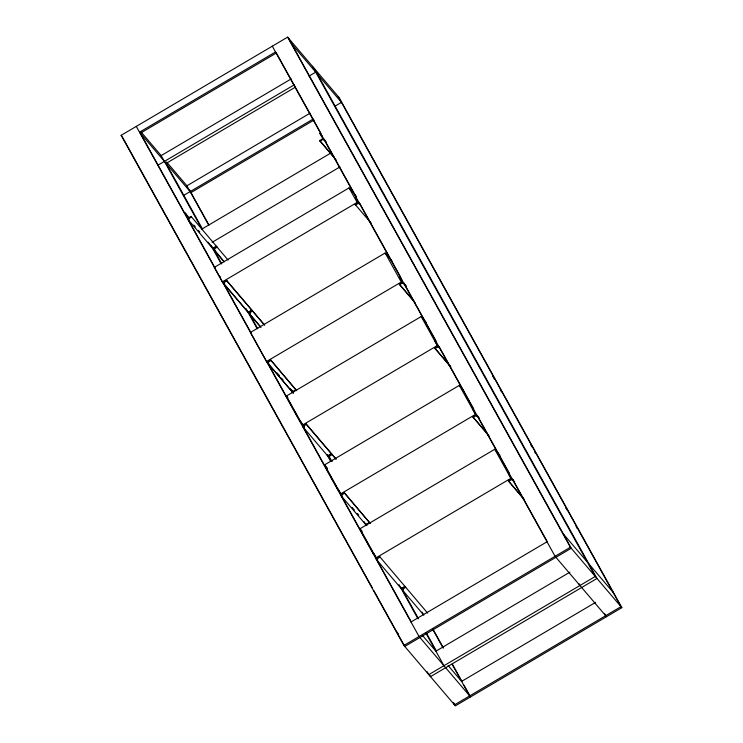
<?xml version="1.0" encoding="UTF-8"?>
<svg xmlns="http://www.w3.org/2000/svg" width="743" height="743" viewBox="0 0 743 743"><rect width="100%" height="100%" fill="white"/><g stroke="black" fill="none" stroke-linecap="round" stroke-linejoin="round"><path stroke-width="1.11" d="M121.146 135.328L287.625 37.15L339.087 97.556L621.854 607.672L455.375 705.85L403.913 645.444L121.146 135.328L122.001 136.331M320.79 133.108L276.387 52.994L140.371 133.201L184.784 213.315M140.91 131.799L161.175 155.593L291.228 78.897M157.767 165.308L294.451 84.702M309.023 76.111L315.729 72.164L291.702 43.958M295.166 87.293L166.107 163.404L202.644 229.318M166.636 162.002L186.911 185.796L310.017 113.196M183.502 195.511L313.23 119.01M334.759 106.314L341.455 102.367L317.437 74.161M314.085 120.013L190.979 192.604L139.517 132.198L275.532 51.991L276.387 52.994M184.496 213.343L185.109 212.981L189.716 218.386M336.152 160.005L320.057 141.114L319.731 140.529L322.796 138.727L319.899 133.499L320.512 133.136M185.351 214.346L185.964 213.984M320.753 134.502L321.366 134.139M228.101 260.069L191.072 216.399L188.007 218.21L185.109 212.981M320.057 141.114L323.734 138.941L326.084 141.709M188.573 220.151L189.186 219.789L188.332 218.786M324.589 139.944L323.976 140.306L323.121 139.303M202.077 228.965L330.867 153.012M212.117 242.311L339.923 166.943M216.269 246.184L212.591 248.348L187.719 219.148L191.397 216.984L191.072 216.399M212.377 247.419L213.445 249.351L217.123 247.187L216.807 246.602L213.743 248.413L214.913 249.992L214.3 250.354M356.519 196.635L349.071 187.895L214.281 267.378L222.333 281.903L260.329 326.493M219.919 277.241L220.532 276.879M358.544 203.21L359.398 204.214L360.011 203.851L359.157 202.848L355.479 205.012L355.154 204.436L358.219 202.625L355.321 197.397L355.934 197.034M222.333 281.903L357.123 202.421L349.071 187.895M223.429 282.108L226.494 280.306L264.722 325.174M264.257 324.83L226.819 280.882L223.141 283.055L248.013 312.255L251.691 310.082M223.996 284.058L224.609 283.696L223.754 282.693M249.722 314.261L250.335 313.899L249.165 312.311L252.23 310.509L252.546 311.085L248.868 313.258L260.988 327.477M391.858 260.867L385.162 253.001L250.372 332.493L266.477 361.535L293.281 393.001M414.984 302.68L399.623 284.643L399.297 284.067L402.362 282.256L399.465 277.028L400.078 276.675M400.319 278.031L400.932 277.678M266.477 361.535L401.257 282.052L385.162 253.001M267.573 361.748L270.638 359.937L296.689 390.725M270.963 360.522L267.285 362.686L292.157 391.886L295.835 389.722L270.638 359.937M399.623 284.643L403.291 282.479L406.402 286.129M268.139 363.689L268.752 363.327L267.898 362.324M404.146 283.482L403.533 283.845L402.678 282.842M421.197 316.546L437.293 345.597L302.512 425.08L286.408 396.028L421.197 316.546L426.408 322.666M299.485 420.779L300.098 420.417L304.463 427.374M450.407 366.587L435.045 348.551L434.72 347.975L437.785 346.164L434.887 340.935L435.5 340.573M302.995 425.646L306.06 423.844L336.198 459.22M335.771 458.923L306.385 424.42L302.707 426.593L327.579 455.793L331.257 453.62M435.045 348.551L438.714 346.387L439.568 347.39L438.955 347.752L438.101 346.749M303.562 427.596L304.175 427.234L303.32 426.231M327.366 454.855L328.434 456.796L332.112 454.623L331.787 454.047L328.731 455.849L329.901 457.437L329.288 457.799M459.341 385.366L475.446 414.418L340.656 493.9L324.561 464.858L459.341 385.366L463.065 389.741M337.638 489.6L338.251 489.247L341.148 494.476L344.204 492.665L370.265 523.453L344.204 492.665M473.644 409.402L473.031 409.755L475.929 414.984L472.864 416.795L473.189 417.371L489.284 436.271M344.529 493.25L340.851 495.414L365.732 524.614L369.41 522.45M473.189 417.371L476.867 415.207L479.226 417.975M341.706 496.417L342.319 496.055L341.464 495.052M477.721 416.21L477.108 416.572L476.254 415.569M494.764 449.274L510.868 478.325L376.079 557.807L359.983 528.756L494.764 449.274L499.983 455.394M373.06 553.507L373.673 553.145L376.571 558.374L379.627 556.572L427.634 613.114M509.066 473.3L508.453 473.662L511.351 478.891L508.286 480.693L508.611 481.278L523.248 498.451M508.611 481.278L512.289 479.114L514.648 481.873M377.128 560.324L377.741 559.962L376.887 558.959M513.144 480.117L512.531 480.48L511.676 479.476M404.833 586.348L401.155 588.521L376.274 559.321L379.952 557.148L379.627 556.572M402.864 590.527L403.477 590.165L402.297 588.577L405.362 586.775L405.687 587.351L402.009 589.524L423.881 615.195M411.009 621.984L547.024 541.777M403.913 645.444L570.392 547.266L621.854 607.672M569.918 572.147L435.89 651.184L422.377 635.321M595.645 602.35L461.617 681.387L448.113 665.524M319.899 133.499L322.258 136.257M319.731 140.529L334.434 157.785M355.321 197.397L356.176 198.4M355.154 204.436L371.333 223.42M399.465 277.028L401.814 279.795M399.297 284.067L414 301.324M434.887 340.935L435.742 341.938M434.72 347.975L450.89 366.958M472.864 416.795L488.309 434.915M563.194 533.743L587.221 561.94M588.93 563.946L612.947 592.143M508.286 480.693L524.465 499.686M606.539 616.709L555.077 556.303L272.309 46.187M193.895 225.11L195.363 226.838M198.297 230.293L199.774 232.011M224.098 261.657L208.049 242.134M213.445 249.351L224.061 261.815M277.13 372.958L279.34 375.549M281.541 378.141L283.009 379.868M291.098 389.36L293.624 392.527M286.408 396.028L287.894 397.784M328.434 456.796L332.297 461.319M324.561 464.858L327.533 468.35M352.173 507.413L354.374 510.004M357.318 513.459L358.785 515.178M359.983 528.756L362.212 531.384M470.523 696.915L419.061 636.51L136.303 126.394M396.716 631.921L398.211 633.686M338.232 96.553L620.999 606.669L454.521 704.847L453.444 702.915M492.73 376.097L494.374 379.041M500.364 389.871L501.46 391.83M530.883 444.918L531.969 446.887M534.533 451.605L535.619 453.574M565.757 507.84L566.853 509.8M576.122 526.527L577.209 528.496M314.215 68.356L596.982 578.472L430.494 676.65L429.417 674.709M312.506 66.35L595.273 576.466L428.785 674.644L427.179 671.737M288.479 38.153L571.246 548.269L404.768 646.447L373.664 590.351M287.625 37.15L570.392 547.266M604.607 613.764L605.684 615.706M578.881 583.561L579.949 585.503M324.728 140.204L356.203 196.988M360.141 204.084L400.05 276.09M403.978 283.185L436.02 340.981M439.392 347.065L473.681 408.929M477.619 416.024L509.094 472.808M513.032 479.913L547.322 541.768M189.372 189.697L208.969 225.055M432.686 628.643L443.367 647.915M452.357 664.14L461.914 681.377M464.087 685.297L469.985 695.95M186.911 185.796L208.681 225.064M432.955 629.674L443.069 647.924M452.069 664.149L469.669 695.912M422.033 612.139L423.129 614.108M212.693 247.447L221.758 263.793M248.654 312.32L257.728 328.694M292.259 390.985L293.327 392.926M327.988 455.45L331.359 461.533M365.825 523.713L366.903 525.654M401.248 587.62L418.485 618.715M426.361 632.906L436.475 651.165M291.943 390.957L293.011 392.889M161.175 155.593L202.059 229.336M210.984 245.441L221.173 263.821M245.905 308.438L257.143 328.712M290.309 388.543L292.556 392.601M326.846 454.456L330.774 461.561M364.116 521.707L366.188 525.44M399.01 584.648L417.9 618.733M425.776 632.934L443.942 665.709M226.494 280.306L226.819 280.882M306.06 423.844L306.385 424.42M188.713 220.411L215.136 268.074M223.569 283.278L251.106 332.966M267.972 363.392L299.448 420.176M303.385 427.271L338.232 490.148M341.604 496.231L373.645 554.027M377.017 560.12L411.306 621.975M453.685 702.804L454.809 704.838M122.539 137.297L372.54 588.317"/></g></svg>
